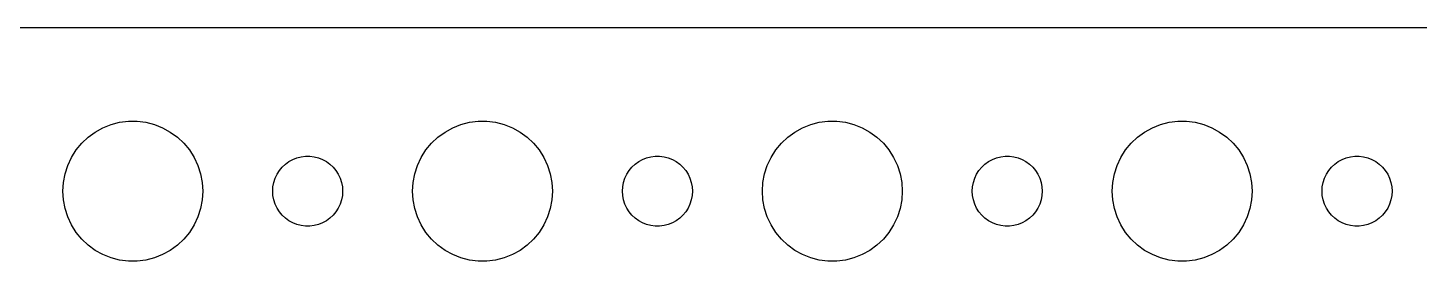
# Model space of a CAD drawing. Header units: metres. Extents: x -112 to 112, y -44 to 44.
# Drawn here: x -4.5 to 55.2, y 34.5 to 44.5 of the extents above; entities that cross this region are included whole.
import ezdxf

# ---------------------------------------------------------------- set-up
doc = ezdxf.new("R2010")
doc.units = ezdxf.units.M

msp = doc.modelspace()

# ---------------------------------------------------------------- linework, layer by layer
for p, q in [((107.314, 44.4901), (-107.314, 44.4901)), ((-1.91226, 39.8115), (-1.60747, 40.033)), ((-1.60747, 40.033), (-1.27733, 40.2145)), ((-1.27733, 40.2145), (-0.92705, 40.3532)), ((-0.92705, 40.3532), (-0.56213, 40.4469)), ((-0.56213, 40.4469), (-0.18837, 40.4941)), ((-0.18837, 40.4941), (0.18837, 40.4941)), ((0.18837, 40.4941), (0.56213, 40.4469)), ((0.56213, 40.4469), (0.92705, 40.3532)), ((0.92705, 40.3532), (1.27733, 40.2145)), ((1.27733, 40.2145), (1.60747, 40.033)), ((1.60747, 40.033), (1.91226, 39.8115)), ((13.0877, 39.8115), (13.3925, 40.033)), ((13.3925, 40.033), (13.7227, 40.2145)), ((13.7227, 40.2145), (14.0729, 40.3532)), ((14.0729, 40.3532), (14.4379, 40.4469)), ((14.4379, 40.4469), (14.8116, 40.4941)), ((14.8116, 40.4941), (15.1884, 40.4941)), ((15.1884, 40.4941), (15.5621, 40.4469)), ((15.5621, 40.4469), (15.927, 40.3532)), ((15.927, 40.3532), (16.2773, 40.2145)), ((16.2773, 40.2145), (16.6075, 40.033)), ((16.6075, 40.033), (16.9123, 39.8115)), ((28.0877, 39.8115), (28.3925, 40.033)), ((28.3925, 40.033), (28.7227, 40.2145)), ((28.7227, 40.2145), (29.0729, 40.3532)), ((29.0729, 40.3532), (29.4379, 40.4469)), ((29.4379, 40.4469), (29.8116, 40.4941)), ((29.8116, 40.4941), (30.1884, 40.4941)), ((30.1884, 40.4941), (30.5621, 40.4469)), ((30.5621, 40.4469), (30.927, 40.3532)), ((30.927, 40.3532), (31.2773, 40.2145)), ((31.2773, 40.2145), (31.6075, 40.033)), ((31.6075, 40.033), (31.9123, 39.8115)), ((43.0877, 39.8115), (43.3925, 40.033)), ((43.3925, 40.033), (43.7227, 40.2145)), ((43.7227, 40.2145), (44.0729, 40.3532)), ((44.0729, 40.3532), (44.4379, 40.4469)), ((44.4379, 40.4469), (44.8116, 40.4941)), ((44.8116, 40.4941), (45.1884, 40.4941)), ((45.1884, 40.4941), (45.5621, 40.4469)), ((45.5621, 40.4469), (45.927, 40.3532)), ((45.927, 40.3532), (46.2773, 40.2145)), ((46.2773, 40.2145), (46.6075, 40.033)), ((46.6075, 40.033), (46.9123, 39.8115)), ((-2.42705, 39.2634), (-2.1869, 39.5536)), ((-2.1869, 39.5536), (-1.91226, 39.8115)), ((1.91226, 39.8115), (2.1869, 39.5536)), ((2.1869, 39.5536), (2.42705, 39.2634)), ((12.5729, 39.2634), (12.8131, 39.5536)), ((12.8131, 39.5536), (13.0877, 39.8115)), ((16.9123, 39.8115), (17.1869, 39.5536)), ((17.1869, 39.5536), (17.427, 39.2634)), ((27.5729, 39.2634), (27.8131, 39.5536)), ((27.8131, 39.5536), (28.0877, 39.8115)), ((31.9123, 39.8115), (32.1869, 39.5536)), ((32.1869, 39.5536), (32.427, 39.2634)), ((42.5729, 39.2634), (42.8131, 39.5536)), ((42.8131, 39.5536), (43.0877, 39.8115)), ((46.9123, 39.8115), (47.1869, 39.5536)), ((47.1869, 39.5536), (47.427, 39.2634)), ((-2.78932, 38.6044), (-2.62891, 38.9453)), ((-2.62891, 38.9453), (-2.42705, 39.2634)), ((2.42705, 39.2634), (2.62891, 38.9453)), ((2.62891, 38.9453), (2.78932, 38.6044)), ((6.69626, 38.7665), (6.86133, 38.8572)), ((6.86133, 38.8572), (7.03647, 38.9266)), ((7.03647, 38.9266), (7.21892, 38.9734)), ((7.21892, 38.9734), (7.40581, 38.997)), ((7.40581, 38.997), (7.59418, 38.997)), ((7.59418, 38.997), (7.78107, 38.9734)), ((7.78107, 38.9734), (7.96352, 38.9266)), ((7.96352, 38.9266), (8.13866, 38.8572)), ((8.13866, 38.8572), (8.30373, 38.7665)), ((12.2107, 38.6044), (12.3711, 38.9453)), ((12.3711, 38.9453), (12.5729, 39.2634)), ((17.427, 39.2634), (17.6289, 38.9453)), ((17.6289, 38.9453), (17.7893, 38.6044)), ((21.6963, 38.7665), (21.8613, 38.8572)), ((21.8613, 38.8572), (22.0365, 38.9266)), ((22.0365, 38.9266), (22.2189, 38.9734)), ((22.2189, 38.9734), (22.4058, 38.997)), ((22.4058, 38.997), (22.5942, 38.997)), ((22.5942, 38.997), (22.7811, 38.9734)), ((22.7811, 38.9734), (22.9635, 38.9266)), ((22.9635, 38.9266), (23.1387, 38.8572)), ((23.1387, 38.8572), (23.3037, 38.7665)), ((27.2107, 38.6044), (27.3711, 38.9453)), ((27.3711, 38.9453), (27.5729, 39.2634)), ((32.427, 39.2634), (32.6289, 38.9453)), ((32.6289, 38.9453), (32.7893, 38.6044)), ((36.6963, 38.7665), (36.8613, 38.8572)), ((36.8613, 38.8572), (37.0365, 38.9266)), ((37.0365, 38.9266), (37.2189, 38.9734)), ((37.2189, 38.9734), (37.4058, 38.997)), ((37.4058, 38.997), (37.5942, 38.997)), ((37.5942, 38.997), (37.7811, 38.9734)), ((37.7811, 38.9734), (37.9635, 38.9266)), ((37.9635, 38.9266), (38.1387, 38.8572)), ((38.1387, 38.8572), (38.3037, 38.7665)), ((42.2107, 38.6044), (42.3711, 38.9453)), ((42.3711, 38.9453), (42.5729, 39.2634)), ((47.427, 39.2634), (47.6289, 38.9453)), ((47.6289, 38.9453), (47.7893, 38.6044)), ((51.6963, 38.7665), (51.8613, 38.8572)), ((51.8613, 38.8572), (52.0365, 38.9266)), ((52.0365, 38.9266), (52.2189, 38.9734)), ((52.2189, 38.9734), (52.4058, 38.997)), ((52.4058, 38.997), (52.5942, 38.997)), ((52.5942, 38.997), (52.7811, 38.9734)), ((52.7811, 38.9734), (52.9635, 38.9266)), ((52.9635, 38.9266), (53.1387, 38.8572)), ((53.1387, 38.8572), (53.3037, 38.7665)), ((-2.97633, 37.876), (-2.90575, 38.2461)), ((-2.90575, 38.2461), (-2.78932, 38.6044)), ((2.78932, 38.6044), (2.90575, 38.2461)), ((2.90575, 38.2461), (2.97633, 37.876)), ((6.10533, 38.0522), (6.18553, 38.2226)), ((6.18553, 38.2226), (6.28647, 38.3817)), ((6.28647, 38.3817), (6.40654, 38.5268)), ((6.40654, 38.5268), (6.54385, 38.6558)), ((6.54385, 38.6558), (6.69626, 38.7665)), ((8.30373, 38.7665), (8.45613, 38.6558)), ((8.45613, 38.6558), (8.59344, 38.5268)), ((8.59344, 38.5268), (8.71352, 38.3817)), ((8.71352, 38.3817), (8.81445, 38.2226)), ((8.81445, 38.2226), (8.89465, 38.0522)), ((12.0237, 37.876), (12.0942, 38.2461)), ((12.0942, 38.2461), (12.2107, 38.6044)), ((17.7893, 38.6044), (17.9057, 38.2461)), ((17.9057, 38.2461), (17.9763, 37.876)), ((21.1053, 38.0522), (21.1855, 38.2226)), ((21.1855, 38.2226), (21.2865, 38.3817)), ((21.2865, 38.3817), (21.4065, 38.5268)), ((21.4065, 38.5268), (21.5439, 38.6558)), ((21.5439, 38.6558), (21.6963, 38.7665)), ((23.3037, 38.7665), (23.4561, 38.6558)), ((23.4561, 38.6558), (23.5934, 38.5268)), ((23.5934, 38.5268), (23.7135, 38.3817)), ((23.7135, 38.3817), (23.8145, 38.2226)), ((23.8145, 38.2226), (23.8947, 38.0522)), ((27.0237, 37.876), (27.0942, 38.2461)), ((27.0942, 38.2461), (27.2107, 38.6044)), ((32.7893, 38.6044), (32.9057, 38.2461)), ((32.9057, 38.2461), (32.9763, 37.876)), ((36.1053, 38.0522), (36.1855, 38.2226)), ((36.1855, 38.2226), (36.2865, 38.3817)), ((36.2865, 38.3817), (36.4065, 38.5268)), ((36.4065, 38.5268), (36.5439, 38.6558)), ((36.5439, 38.6558), (36.6963, 38.7665)), ((38.3037, 38.7665), (38.4561, 38.6558)), ((38.4561, 38.6558), (38.5934, 38.5268)), ((38.5934, 38.5268), (38.7135, 38.3817)), ((38.7135, 38.3817), (38.8145, 38.2226)), ((38.8145, 38.2226), (38.8947, 38.0522)), ((42.0237, 37.876), (42.0942, 38.2461)), ((42.0942, 38.2461), (42.2107, 38.6044)), ((47.7893, 38.6044), (47.9057, 38.2461)), ((47.9057, 38.2461), (47.9763, 37.876)), ((51.1053, 38.0522), (51.1855, 38.2226)), ((51.1855, 38.2226), (51.2865, 38.3817)), ((51.2865, 38.3817), (51.4065, 38.5268)), ((51.4065, 38.5268), (51.5439, 38.6558)), ((51.5439, 38.6558), (51.6963, 38.7665)), ((53.3037, 38.7665), (53.4561, 38.6558)), ((53.4561, 38.6558), (53.5934, 38.5268)), ((53.5934, 38.5268), (53.7135, 38.3817)), ((53.7135, 38.3817), (53.8145, 38.2226)), ((53.8145, 38.2226), (53.8947, 38.0522)), ((-3, 37.5), (-2.97633, 37.876)), ((2.97633, 37.876), (3, 37.5)), ((6, 37.5), (6.01183, 37.688)), ((6.01183, 37.688), (6.04712, 37.873)), ((6.04712, 37.873), (6.10533, 38.0522)), ((8.89465, 38.0522), (8.95287, 37.873)), ((8.95287, 37.873), (8.98816, 37.688)), ((8.98816, 37.688), (9, 37.5)), ((12, 37.5), (12.0237, 37.876)), ((17.9763, 37.876), (18, 37.5)), ((21, 37.5), (21.0118, 37.688)), ((21.0118, 37.688), (21.0471, 37.873)), ((21.0471, 37.873), (21.1053, 38.0522)), ((23.8947, 38.0522), (23.9529, 37.873)), ((23.9529, 37.873), (23.9882, 37.688)), ((23.9882, 37.688), (24, 37.5)), ((27, 37.5), (27.0237, 37.876)), ((32.9763, 37.876), (33, 37.5)), ((36, 37.5), (36.0118, 37.688)), ((36.0118, 37.688), (36.0471, 37.873)), ((36.0471, 37.873), (36.1053, 38.0522)), ((38.8947, 38.0522), (38.9529, 37.873)), ((38.9529, 37.873), (38.9882, 37.688)), ((38.9882, 37.688), (39, 37.5)), ((42, 37.5), (42.0237, 37.876)), ((47.9763, 37.876), (48, 37.5)), ((51, 37.5), (51.0118, 37.688)), ((51.0118, 37.688), (51.0471, 37.873)), ((51.0471, 37.873), (51.1053, 38.0522)), ((53.8947, 38.0522), (53.9529, 37.873)), ((53.9529, 37.873), (53.9882, 37.688)), ((53.9882, 37.688), (54, 37.5)), ((-2.97633, 37.124), (-3, 37.5)), ((-2.90575, 36.7539), (-2.97633, 37.124)), ((2.97633, 37.124), (2.90575, 36.7539)), ((3, 37.5), (2.97633, 37.124)), ((6.01183, 37.312), (6, 37.5)), ((6.04712, 37.127), (6.01183, 37.312)), ((6.10533, 36.9478), (6.04712, 37.127)), ((8.95287, 37.127), (8.89465, 36.9478)), ((8.98816, 37.312), (8.95287, 37.127)), ((9, 37.5), (8.98816, 37.312)), ((12.0237, 37.124), (12, 37.5)), ((12.0942, 36.7539), (12.0237, 37.124)), ((17.9763, 37.124), (17.9057, 36.7539)), ((18, 37.5), (17.9763, 37.124)), ((21.0118, 37.312), (21, 37.5)), ((21.0471, 37.127), (21.0118, 37.312)), ((21.1053, 36.9478), (21.0471, 37.127)), ((23.9529, 37.127), (23.8947, 36.9478)), ((23.9882, 37.312), (23.9529, 37.127)), ((24, 37.5), (23.9882, 37.312)), ((27.0237, 37.124), (27, 37.5)), ((27.0942, 36.7539), (27.0237, 37.124)), ((32.9763, 37.124), (32.9057, 36.7539)), ((33, 37.5), (32.9763, 37.124)), ((36.0118, 37.312), (36, 37.5)), ((36.0471, 37.127), (36.0118, 37.312)), ((36.1053, 36.9478), (36.0471, 37.127)), ((38.9529, 37.127), (38.8947, 36.9478)), ((38.9882, 37.312), (38.9529, 37.127)), ((39, 37.5), (38.9882, 37.312)), ((42.0237, 37.124), (42, 37.5)), ((42.0942, 36.7539), (42.0237, 37.124)), ((47.9763, 37.124), (47.9057, 36.7539)), ((48, 37.5), (47.9763, 37.124)), ((51.0118, 37.312), (51, 37.5)), ((51.0471, 37.127), (51.0118, 37.312)), ((51.1053, 36.9478), (51.0471, 37.127)), ((53.9529, 37.127), (53.8947, 36.9478)), ((53.9882, 37.312), (53.9529, 37.127)), ((54, 37.5), (53.9882, 37.312)), ((-2.78932, 36.3956), (-2.90575, 36.7539)), ((2.90575, 36.7539), (2.78932, 36.3956)), ((6.18553, 36.7774), (6.10533, 36.9478)), ((6.28647, 36.6183), (6.18553, 36.7774)), ((6.40654, 36.4732), (6.28647, 36.6183)), ((6.54385, 36.3442), (6.40654, 36.4732)), ((8.59344, 36.4732), (8.45613, 36.3442)), ((8.71352, 36.6183), (8.59344, 36.4732)), ((8.81445, 36.7774), (8.71352, 36.6183)), ((8.89465, 36.9478), (8.81445, 36.7774)), ((12.2107, 36.3956), (12.0942, 36.7539)), ((17.9057, 36.7539), (17.7893, 36.3956)), ((21.1855, 36.7774), (21.1053, 36.9478)), ((21.2865, 36.6183), (21.1855, 36.7774)), ((21.4065, 36.4732), (21.2865, 36.6183)), ((21.5439, 36.3442), (21.4065, 36.4732)), ((23.5934, 36.4732), (23.4561, 36.3442)), ((23.7135, 36.6183), (23.5934, 36.4732)), ((23.8145, 36.7774), (23.7135, 36.6183)), ((23.8947, 36.9478), (23.8145, 36.7774)), ((27.2107, 36.3956), (27.0942, 36.7539)), ((32.9057, 36.7539), (32.7893, 36.3956)), ((36.1855, 36.7774), (36.1053, 36.9478)), ((36.2865, 36.6183), (36.1855, 36.7774)), ((36.4065, 36.4732), (36.2865, 36.6183)), ((36.5439, 36.3442), (36.4065, 36.4732)), ((38.5934, 36.4732), (38.4561, 36.3442)), ((38.7135, 36.6183), (38.5934, 36.4732)), ((38.8145, 36.7774), (38.7135, 36.6183)), ((38.8947, 36.9478), (38.8145, 36.7774)), ((42.2107, 36.3956), (42.0942, 36.7539)), ((47.9057, 36.7539), (47.7893, 36.3956)), ((51.1855, 36.7774), (51.1053, 36.9478)), ((51.2865, 36.6183), (51.1855, 36.7774)), ((51.4065, 36.4732), (51.2865, 36.6183)), ((51.5439, 36.3442), (51.4065, 36.4732)), ((53.5934, 36.4732), (53.4561, 36.3442)), ((53.7135, 36.6183), (53.5934, 36.4732)), ((53.8145, 36.7774), (53.7135, 36.6183)), ((53.8947, 36.9478), (53.8145, 36.7774)), ((-2.62891, 36.0547), (-2.78932, 36.3956)), ((-2.42705, 35.7366), (-2.62891, 36.0547)), ((2.62891, 36.0547), (2.42705, 35.7366)), ((2.78932, 36.3956), (2.62891, 36.0547)), ((6.69626, 36.2335), (6.54385, 36.3442)), ((6.86133, 36.1428), (6.69626, 36.2335)), ((7.03647, 36.0734), (6.86133, 36.1428)), ((7.21892, 36.0266), (7.03647, 36.0734)), ((7.40581, 36.003), (7.21892, 36.0266)), ((7.59418, 36.003), (7.40581, 36.003)), ((7.78107, 36.0266), (7.59418, 36.003)), ((7.96352, 36.0734), (7.78107, 36.0266)), ((8.13866, 36.1428), (7.96352, 36.0734)), ((8.30373, 36.2335), (8.13866, 36.1428)), ((8.45613, 36.3442), (8.30373, 36.2335)), ((12.3711, 36.0547), (12.2107, 36.3956)), ((12.5729, 35.7366), (12.3711, 36.0547)), ((17.6289, 36.0547), (17.427, 35.7366)), ((17.7893, 36.3956), (17.6289, 36.0547)), ((21.6963, 36.2335), (21.5439, 36.3442)), ((21.8613, 36.1428), (21.6963, 36.2335)), ((22.0365, 36.0734), (21.8613, 36.1428)), ((22.2189, 36.0266), (22.0365, 36.0734)), ((22.4058, 36.003), (22.2189, 36.0266)), ((22.5942, 36.003), (22.4058, 36.003)), ((22.7811, 36.0266), (22.5942, 36.003)), ((22.9635, 36.0734), (22.7811, 36.0266)), ((23.1387, 36.1428), (22.9635, 36.0734)), ((23.3037, 36.2335), (23.1387, 36.1428)), ((23.4561, 36.3442), (23.3037, 36.2335)), ((27.3711, 36.0547), (27.2107, 36.3956)), ((27.5729, 35.7366), (27.3711, 36.0547)), ((32.6289, 36.0547), (32.427, 35.7366)), ((32.7893, 36.3956), (32.6289, 36.0547)), ((36.6963, 36.2335), (36.5439, 36.3442)), ((36.8613, 36.1428), (36.6963, 36.2335)), ((37.0365, 36.0734), (36.8613, 36.1428)), ((37.2189, 36.0266), (37.0365, 36.0734)), ((37.4058, 36.003), (37.2189, 36.0266)), ((37.5942, 36.003), (37.4058, 36.003)), ((37.7811, 36.0266), (37.5942, 36.003)), ((37.9635, 36.0734), (37.7811, 36.0266)), ((38.1387, 36.1428), (37.9635, 36.0734)), ((38.3037, 36.2335), (38.1387, 36.1428)), ((38.4561, 36.3442), (38.3037, 36.2335)), ((42.3711, 36.0547), (42.2107, 36.3956)), ((42.5729, 35.7366), (42.3711, 36.0547)), ((47.6289, 36.0547), (47.427, 35.7366)), ((47.7893, 36.3956), (47.6289, 36.0547)), ((51.6963, 36.2335), (51.5439, 36.3442)), ((51.8613, 36.1428), (51.6963, 36.2335)), ((52.0365, 36.0734), (51.8613, 36.1428)), ((52.2189, 36.0266), (52.0365, 36.0734)), ((52.4058, 36.003), (52.2189, 36.0266)), ((52.5942, 36.003), (52.4058, 36.003)), ((52.7811, 36.0266), (52.5942, 36.003)), ((52.9635, 36.0734), (52.7811, 36.0266)), ((53.1387, 36.1428), (52.9635, 36.0734)), ((53.3037, 36.2335), (53.1387, 36.1428)), ((53.4561, 36.3442), (53.3037, 36.2335)), ((-2.1869, 35.4464), (-2.42705, 35.7366)), ((-1.91226, 35.1885), (-2.1869, 35.4464)), ((2.1869, 35.4464), (1.91226, 35.1885)), ((2.42705, 35.7366), (2.1869, 35.4464)), ((12.8131, 35.4464), (12.5729, 35.7366)), ((13.0877, 35.1885), (12.8131, 35.4464)), ((17.1869, 35.4464), (16.9123, 35.1885)), ((17.427, 35.7366), (17.1869, 35.4464)), ((27.8131, 35.4464), (27.5729, 35.7366)), ((28.0877, 35.1885), (27.8131, 35.4464)), ((32.1869, 35.4464), (31.9123, 35.1885)), ((32.427, 35.7366), (32.1869, 35.4464)), ((42.8131, 35.4464), (42.5729, 35.7366)), ((43.0877, 35.1885), (42.8131, 35.4464)), ((47.1869, 35.4464), (46.9123, 35.1885)), ((47.427, 35.7366), (47.1869, 35.4464)), ((-1.60747, 34.967), (-1.91226, 35.1885)), ((-1.27733, 34.7855), (-1.60747, 34.967)), ((-0.92705, 34.6468), (-1.27733, 34.7855)), ((-0.56213, 34.5531), (-0.92705, 34.6468)), ((0.92705, 34.6468), (0.56213, 34.5531)), ((1.27733, 34.7855), (0.92705, 34.6468)), ((1.60747, 34.967), (1.27733, 34.7855)), ((1.91226, 35.1885), (1.60747, 34.967)), ((13.3925, 34.967), (13.0877, 35.1885)), ((13.7227, 34.7855), (13.3925, 34.967)), ((14.0729, 34.6468), (13.7227, 34.7855)), ((14.4379, 34.5531), (14.0729, 34.6468)), ((15.927, 34.6468), (15.5621, 34.5531)), ((16.2773, 34.7855), (15.927, 34.6468)), ((16.6075, 34.967), (16.2773, 34.7855)), ((16.9123, 35.1885), (16.6075, 34.967)), ((28.3925, 34.967), (28.0877, 35.1885)), ((28.7227, 34.7855), (28.3925, 34.967)), ((29.0729, 34.6468), (28.7227, 34.7855)), ((29.4379, 34.5531), (29.0729, 34.6468)), ((30.927, 34.6468), (30.5621, 34.5531)), ((31.2773, 34.7855), (30.927, 34.6468)), ((31.6075, 34.967), (31.2773, 34.7855)), ((31.9123, 35.1885), (31.6075, 34.967)), ((43.3925, 34.967), (43.0877, 35.1885)), ((43.7227, 34.7855), (43.3925, 34.967)), ((44.0729, 34.6468), (43.7227, 34.7855)), ((44.4379, 34.5531), (44.0729, 34.6468)), ((45.927, 34.6468), (45.5621, 34.5531)), ((46.2773, 34.7855), (45.927, 34.6468)), ((46.6075, 34.967), (46.2773, 34.7855)), ((46.9123, 35.1885), (46.6075, 34.967)), ((-0.18837, 34.5059), (-0.56213, 34.5531)), ((0.18837, 34.5059), (-0.18837, 34.5059)), ((0.56213, 34.5531), (0.18837, 34.5059)), ((14.8116, 34.5059), (14.4379, 34.5531)), ((15.1884, 34.5059), (14.8116, 34.5059)), ((15.5621, 34.5531), (15.1884, 34.5059)), ((29.8116, 34.5059), (29.4379, 34.5531)), ((30.1884, 34.5059), (29.8116, 34.5059)), ((30.5621, 34.5531), (30.1884, 34.5059)), ((44.8116, 34.5059), (44.4379, 34.5531)), ((45.1884, 34.5059), (44.8116, 34.5059)), ((45.5621, 34.5531), (45.1884, 34.5059))]:
    msp.add_line(p, q)

doc.saveas('drawing.dxf')
